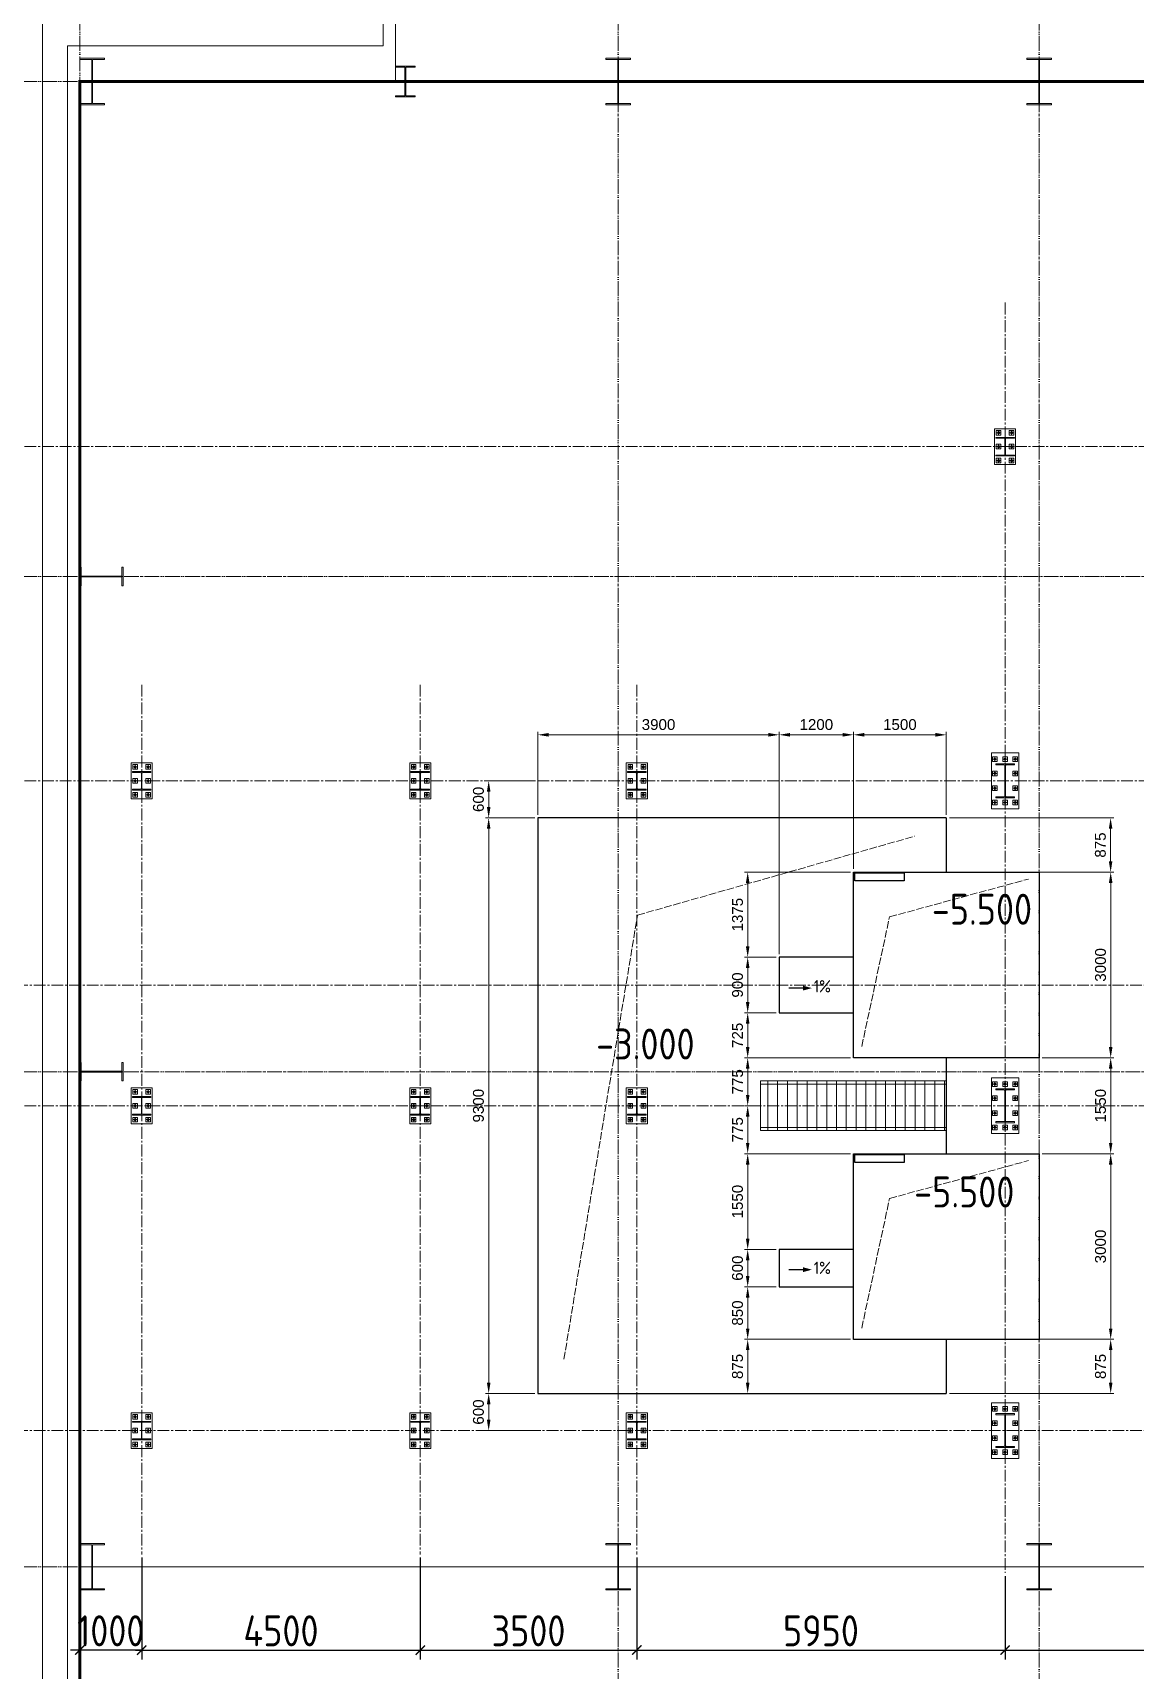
# Model space of a CAD drawing. Header units: millimetres. Extents: x 163705 to 1616509, y 81827 to 302547.
# Drawn here: x 323561 to 341374, y 139188 to 165648 of the extents above; entities that cross this region are included whole.
import ezdxf

# ---------------------------------------------------------------- set-up
doc = ezdxf.new("R2010")
doc.units = ezdxf.units.MM
doc.header["$LTSCALE"] = 10
for name, pattern in [('ACAD_ISO02W100', [15, 12, -3]), ('ACAD_ISO05W100', [33, 24, -3, 0, -3, 0, -3]), ('CENTER2', [28.575, 19.05, -3.175, 3.175, -3.175])]:
    doc.linetypes.add(name, pattern=pattern)
for name, color, linetype, lineweight in [('1-中心线', 1, 'CENTER2', 0), ('1-双点线', 8, 'ACAD_ISO05W100', 0), ('1-建筑轮廓', 7, 'Continuous', 20), ('1-护栏', 4, 'Continuous', 18), ('1-标注', 3, 'Continuous', 0), ('1-虚线', 8, 'ACAD_ISO02W100', 0), ('1-设备轮廓', 2, 'Continuous', 18), ('1-钢构', 6, 'Continuous', 0)]:
    doc.layers.add(name, color=color, linetype=linetype, lineweight=lineweight)
doc.styles.add('HZ', font='gbenor.shx', dxfattribs={"bigfont": 'gbcbig.shx'})
doc.styles.get("Standard").update_dxf_attribs({"font": 'arial.ttf'})
doc.dimstyles.new('100$0', dxfattribs={"dimscale": 100, "dimtxt": 5, "dimasz": 1.5, "dimexe": 1.5, "dimexo": 0.5, "dimtad": 1, "dimdec": 0, "dimdsep": 46, "dimtxsty": 'HZ', "dimblk": 'ARCHTICK', "dimcen": 2.5, "dimdle": 1, "dimclrd": 256, "dimclre": 256, "dimadec": 0, "dimazin": 0, "dimtfac": 1, "dimtdec": 0, "dimtmove": 0, "dimatfit": 3, "dimfxl": 0, "dimarcsym": 0})
doc.dimstyles.new('AM_GB50$0', dxfattribs={"dimscale": 50, "dimtxt": 3.5, "dimasz": 3.5, "dimexe": 1, "dimexo": 1, "dimgap": 1.5, "dimtad": 1, "dimdsep": 46, "dimtxsty": 'Standard', "dimcen": 0, "dimclrd": 256, "dimclre": 256, "dimclrt": 2, "dimadec": 0, "dimazin": 2, "dimtp": 0.1, "dimtm": 0.1, "dimtfac": 0.71, "dimtdec": 3, "dimtmove": 0, "dimatfit": 3, "dimfxl": 0, "dimlwd": -1, "dimlwe": -1, "dimarcsym": 0})

# ---------------------------------------------------------------- blocks, each defined once
blk = doc.blocks.new('G$C5C029050')
blk.add_line((8018.6, 77039.4), (8018.6, 69039.4))
at = {"layer": '1-双点线'}
for p, q in [((2918.6, 77039.4), (2918.6, 5439.4)), ((11618.6, 77039.4), (11618.6, 45039.4)), ((18418.6, 77039.4), (18418.6, 45039.4)), ((1, 69039.4), (92688.6, 69039.4)), ((1, 61039.4), (92688.6, 61039.4)), ((1, 53039.4), (92688.6, 53039.4)), ((1, 45039.4), (92688.6, 45039.4)), ((11618.6, 5439.4), (11618.6, 45039.4)), ((18418.6, 5439.4), (18418.6, 45039.4))]:
    blk.add_line(p, q, dxfattribs=at)
at = {"layer": '1-双点线', "const_width": 50}
blk.add_lwpolyline([(2918.6, 69039.4), (2918.6, 21039.4), (86618.6, 21039.4), (86618.6, 69039.4)], close=True, dxfattribs=at)
at = {"layer": '1-双点线'}
for points in [[(2918.6, 69039.4), (86618.6, 69039.4), (86618.6, 45039.4), (2918.6, 45039.4)], [(2918.6, 21039.4), (86618.6, 21039.4), (86618.6, 45039.4), (2918.6, 45039.4)]]:
    blk.add_lwpolyline(points, close=True, dxfattribs=at)
at = {"layer": '1-建筑轮廓'}
for points in [[(7418.6, 77039.4), (7418.6, 70014.4), (2318.6, 70014.4), (2318.6, 8439.4), (8918.6, 8439.4)], [(7818.6, 77039.4), (7818.6, 69614.4), (2718.6, 69614.4), (2718.6, 8839.4), (59793.6, 8839.4), (59793.6, 9628.2), (86618.6, 20822.7)]]:
    blk.add_lwpolyline(points, dxfattribs=at)
at = {"layer": '1-钢构'}
for points in [[(3318.6, 69414.4), (3318.6, 69394.3), (3124.6, 69394.3), (3124.6, 68684.6), (3318.6, 68684.6), (3318.6, 68664.4), (2918.6, 68664.4), (2918.6, 68684.6), (3112.5, 68684.6), (3112.5, 69394.3), (2918.6, 69394.3), (2918.6, 69414.4), (3318.6, 69414.4)], [(11818.6, 69414.4), (11818.6, 69394.3), (11624.6, 69394.3), (11624.6, 68684.6), (11818.6, 68684.6), (11818.6, 68664.4), (11418.6, 68664.4), (11418.6, 68684.6), (11612.5, 68684.6), (11612.5, 69394.3), (11418.6, 69394.3), (11418.6, 69414.4), (11818.6, 69414.4)], [(18618.6, 69414.4), (18618.6, 69394.3), (18424.6, 69394.3), (18424.6, 68684.6), (18618.6, 68684.6), (18618.6, 68664.4), (18218.6, 68664.4), (18218.6, 68684.6), (18412.5, 68684.6), (18412.5, 69394.3), (18218.6, 69394.3), (18218.6, 69414.4), (18618.6, 69414.4)], [(8018.6, 68789.4), (8018.6, 68809.6), (8172.5, 68809.6), (8172.5, 69269.3), (8018.6, 69269.3), (8018.6, 69289.4), (8338.6, 69289.4), (8338.6, 69269.3), (8184.6, 69269.3), (8184.6, 68809.6), (8338.6, 68809.6), (8338.6, 68789.4), (8018.6, 68789.4)], [(3618.6, 60889.4), (3598.4, 60889.4), (3598.4, 61033.4), (2938.8, 61033.4), (2938.8, 60889.4), (2918.6, 60889.4), (2918.6, 61189.4), (2938.8, 61189.4), (2938.8, 61045.5), (3598.4, 61045.5), (3598.4, 61189.4), (3618.6, 61189.4), (3618.6, 60889.4)], [(3618.6, 52889.4), (3598.4, 52889.4), (3598.4, 53033.4), (2938.8, 53033.4), (2938.8, 52889.4), (2918.6, 52889.4), (2918.6, 53189.4), (2938.8, 53189.4), (2938.8, 53045.5), (3598.4, 53045.5), (3598.4, 53189.4), (3618.6, 53189.4), (3618.6, 52889.4)], [(3318.6, 45414.4), (3318.6, 45394.3), (3124.6, 45394.3), (3124.6, 44684.6), (3318.6, 44684.6), (3318.6, 44664.4), (2918.6, 44664.4), (2918.6, 44684.6), (3112.5, 44684.6), (3112.5, 45394.3), (2918.6, 45394.3), (2918.6, 45414.4), (3318.6, 45414.4)], [(11818.6, 45414.4), (11818.6, 45394.3), (11624.6, 45394.3), (11624.6, 44684.6), (11818.6, 44684.6), (11818.6, 44664.4), (11418.6, 44664.4), (11418.6, 44684.6), (11612.5, 44684.6), (11612.5, 45394.3), (11418.6, 45394.3), (11418.6, 45414.4), (11818.6, 45414.4)], [(18618.6, 45414.4), (18618.6, 45394.3), (18424.6, 45394.3), (18424.6, 44684.6), (18618.6, 44684.6), (18618.6, 44664.4), (18218.6, 44664.4), (18218.6, 44684.6), (18412.5, 44684.6), (18412.5, 45394.3), (18218.6, 45394.3), (18218.6, 45414.4), (18618.6, 45414.4)]]:
    blk.add_lwpolyline(points, dxfattribs=at)
blk = doc.blocks.new('G$CFEC4C302')
for p, q in [((14, 800), (95, 800)), ((55, 760), (55, 840)), ((179, 800), (260, 800)), ((220, 760), (220, 840)), ((344, 800), (425, 800)), ((385, 760), (385, 840)), ((14, 570), (95, 570)), ((55, 530), (55, 610)), ((70, 707), (70, 725)), ((70, 725), (220, 725)), ((202, 707), (70, 707)), ((215, 206), (215, 694)), ((220, 728), (220, 172)), ((370, 725), (220, 725)), ((226, 206), (226, 694)), ((239, 707), (370, 707)), ((344, 570), (425, 570)), ((370, 707), (370, 725)), ((385, 530), (385, 610)), ((14, 330), (95, 330)), ((55, 290), (55, 370)), ((344, 330), (425, 330)), ((385, 290), (385, 370)), ((14, 100), (95, 100)), ((55, 60), (55, 140)), ((70, 175), (70, 193)), ((70, 193), (202, 193)), ((220, 175), (70, 175)), ((179, 100), (260, 100)), ((220, 175), (370, 175)), ((220, 60), (220, 140)), ((370, 193), (239, 193)), ((344, 100), (425, 100)), ((370, 175), (370, 193)), ((385, 60), (385, 140))]:
    blk.add_line(p, q)
for points in [[(0, 0), (0, 900), (440, 900), (440, 0)], [(17, 762), (17, 838), (92, 838), (92, 762)], [(182, 762), (182, 838), (257, 838), (257, 762)], [(347, 762), (347, 838), (422, 838), (422, 762)], [(17, 532), (17, 608), (92, 608), (92, 532)], [(347, 532), (347, 608), (422, 608), (422, 532)], [(17, 292), (17, 368), (92, 368), (92, 292)], [(347, 292), (347, 368), (422, 368), (422, 292)], [(17, 62), (17, 138), (92, 138), (92, 62)], [(182, 62), (182, 138), (257, 138), (257, 62)], [(347, 62), (347, 138), (422, 138), (422, 62)]]:
    blk.add_lwpolyline(points, close=True)
for centre in [(55, 800), (220, 800), (385, 800), (55, 570), (385, 570), (55, 330), (385, 330), (55, 100), (220, 100), (385, 100)]:
    blk.add_circle(centre, 18)
for centre, start, end in [((202, 694), 0, 90), ((239, 694), 90, 180), ((202, 206), 270, 0), ((239, 206), 180, 270)]:
    blk.add_arc(centre, 13, start, end)
blk.add_text('HC_SUPERPART', height=0.001).set_placement((220, 175))
blk = doc.blocks.new('_ArchTick')
at = {"const_width": 0.15}
blk.add_lwpolyline([(-0.5, -0.5), (0.5, 0.5)], dxfattribs=at)
blk = doc.blocks.new('*D307')
at = {"layer": '1-标注', "lineweight": -2, "transparency": 16777216}
for p, q in [((325321, 141009), (325321, 139363)), ((329821, 141009), (329821, 139363)), ((325221, 139513), (329921, 139513))]:
    blk.add_line(p, q, dxfattribs=at)
at = {"layer": 'Defpoints', "transparency": 16777216}
for p in [(325321, 141059), (329821, 141059), (329821, 139513)]:
    blk.add_point(p, dxfattribs=at)
at = {"layer": '1-标注', "lineweight": -2, "transparency": 16777216, "xscale": 150, "yscale": 150, "zscale": 150, "rotation": 180}
blk.add_blockref('_ArchTick', (325321, 139513), dxfattribs=at)
at = {"layer": '1-标注', "lineweight": -2, "transparency": 16777216, "xscale": 150, "yscale": 150, "zscale": 150}
blk.add_blockref('_ArchTick', (329821, 139513), dxfattribs=at)
at = {"layer": '1-标注', "transparency": 16777216, "insert": (327571, 139825), "char_height": 500, "attachment_point": 5, "style": 'HZ'}
blk.add_mtext('4500', dxfattribs=at)
blk = doc.blocks.new('*D308')
at = {"layer": '1-标注', "lineweight": -2, "transparency": 16777216}
for p, q in [((329821, 141009), (329821, 139363)), ((333321, 141009), (333321, 139363)), ((329721, 139513), (333421, 139513))]:
    blk.add_line(p, q, dxfattribs=at)
at = {"layer": 'Defpoints', "transparency": 16777216}
for p in [(329821, 141059), (333321, 141059), (333321, 139513)]:
    blk.add_point(p, dxfattribs=at)
at = {"layer": '1-标注', "lineweight": -2, "transparency": 16777216, "xscale": 150, "yscale": 150, "zscale": 150, "rotation": 180}
blk.add_blockref('_ArchTick', (329821, 139513), dxfattribs=at)
at = {"layer": '1-标注', "lineweight": -2, "transparency": 16777216, "xscale": 150, "yscale": 150, "zscale": 150}
blk.add_blockref('_ArchTick', (333321, 139513), dxfattribs=at)
at = {"layer": '1-标注', "transparency": 16777216, "insert": (331571, 139825), "char_height": 500, "attachment_point": 5, "style": 'HZ'}
blk.add_mtext('3500', dxfattribs=at)
blk = doc.blocks.new('*D309')
at = {"layer": '1-标注', "lineweight": -2, "transparency": 16777216}
for p, q in [((333321, 141009), (333321, 139363)), ((339271, 140709), (339271, 139363)), ((333221, 139513), (339371, 139513))]:
    blk.add_line(p, q, dxfattribs=at)
at = {"layer": 'Defpoints', "transparency": 16777216}
for p in [(333321, 141059), (339271, 140759), (339271, 139513)]:
    blk.add_point(p, dxfattribs=at)
at = {"layer": '1-标注', "lineweight": -2, "transparency": 16777216, "xscale": 150, "yscale": 150, "zscale": 150, "rotation": 180}
blk.add_blockref('_ArchTick', (333321, 139513), dxfattribs=at)
at = {"layer": '1-标注', "lineweight": -2, "transparency": 16777216, "xscale": 150, "yscale": 150, "zscale": 150}
blk.add_blockref('_ArchTick', (339271, 139513), dxfattribs=at)
at = {"layer": '1-标注', "transparency": 16777216, "insert": (336296, 139825), "char_height": 500, "attachment_point": 5, "style": 'HZ'}
blk.add_mtext('5950', dxfattribs=at)
blk = doc.blocks.new('*D310')
at = {"layer": '1-标注', "lineweight": -2, "transparency": 16777216}
for p, q in [((346121, 141009), (346121, 139363)), ((339271, 140709), (339271, 139363)), ((339171, 139513), (346221, 139513))]:
    blk.add_line(p, q, dxfattribs=at)
at = {"layer": 'Defpoints', "transparency": 16777216}
for p in [(346121, 141059), (339271, 140759), (346121, 139513)]:
    blk.add_point(p, dxfattribs=at)
at = {"layer": '1-标注', "lineweight": -2, "transparency": 16777216, "xscale": 150, "yscale": 150, "zscale": 150, "rotation": 180}
blk.add_blockref('_ArchTick', (339271, 139513), dxfattribs=at)
at = {"layer": '1-标注', "lineweight": -2, "transparency": 16777216, "xscale": 150, "yscale": 150, "zscale": 150}
blk.add_blockref('_ArchTick', (346121, 139513), dxfattribs=at)
at = {"layer": '1-标注', "transparency": 16777216, "insert": (342696, 139825), "char_height": 500, "attachment_point": 5, "style": 'HZ'}
blk.add_mtext('6850', dxfattribs=at)
blk = doc.blocks.new('G$CCDFBE48F')
for p, q in [((65, 474), (65, 556)), ((275, 474), (275, 556)), ((20, 425), (20, 440)), ((20, 440), (170, 440)), ((152, 425), (20, 425)), ((24, 515), (106, 515)), ((24, 290), (106, 290)), ((65, 250), (65, 330)), ((165, 168), (165, 412)), ((170, 443), (170, 137)), ((320, 440), (170, 440)), ((175, 168), (175, 412)), ((188, 425), (320, 425)), ((235, 515), (316, 515)), ((235, 290), (316, 290)), ((275, 250), (275, 330)), ((320, 425), (320, 440)), ((20, 140), (20, 155)), ((20, 155), (152, 155)), ((170, 140), (20, 140)), ((24, 65), (106, 65)), ((65, 24), (65, 106)), ((170, 140), (320, 140)), ((320, 155), (188, 155)), ((235, 65), (316, 65)), ((275, 24), (275, 106)), ((320, 140), (320, 155))]:
    blk.add_line(p, q)
for points in [[(0, 0), (0, 580), (340, 580), (340, 0)], [(28, 478), (28, 552), (102, 552), (102, 478)], [(238, 478), (238, 552), (313, 552), (313, 478)], [(28, 252), (28, 328), (102, 328), (102, 252)], [(238, 252), (238, 328), (313, 328), (313, 252)], [(28, 28), (28, 102), (102, 102), (102, 28)], [(238, 28), (238, 102), (313, 102), (313, 28)]]:
    blk.add_lwpolyline(points, close=True)
for centre in [(65, 515), (275, 515), (65, 290), (275, 290), (65, 65), (275, 65)]:
    blk.add_circle(centre, 18)
for centre, start, end in [((152, 412), 0, 90), ((188, 412), 90, 180), ((152, 168), 270, 0), ((188, 168), 180, 270)]:
    blk.add_arc(centre, 13, start, end)
blk.add_text('HC_SUPERPART', height=0.001).set_placement((170, 140))
blk = doc.blocks.new('*D325')
at = {"layer": '1-标注', "transparency": 16777216}
for p, q in [((331671, 143660), (330877, 143660)), ((330927, 143485), (330927, 143235)), ((331671, 143060), (330877, 143060))]:
    blk.add_line(p, q, dxfattribs=at)
for points in [[(330898, 143485), (330956, 143485), (330927, 143660)], [(330898, 143235), (330956, 143235), (330927, 143060)]]:
    blk.add_solid(points, dxfattribs=at)
at = {"layer": 'Defpoints', "transparency": 16777216}
for p in [(331721, 143660), (330927, 143060), (331721, 143060)]:
    blk.add_point(p, dxfattribs=at)
at = {"layer": '1-标注', "transparency": 16777216, "insert": (330762, 143360), "char_height": 175, "attachment_point": 5, "rotation": 90}
blk.add_mtext('600', dxfattribs=at)
blk = doc.blocks.new('*D326')
at = {"layer": '1-标注', "transparency": 16777216}
for p, q in [((331671, 152960), (330877, 152960)), ((330927, 143835), (330927, 152785)), ((331671, 143660), (330877, 143660))]:
    blk.add_line(p, q, dxfattribs=at)
for points in [[(330898, 152785), (330956, 152785), (330927, 152960)], [(330898, 143835), (330956, 143835), (330927, 143660)]]:
    blk.add_solid(points, dxfattribs=at)
at = {"layer": 'Defpoints', "transparency": 16777216}
for p in [(330927, 152960), (331721, 152960), (331721, 143660)]:
    blk.add_point(p, dxfattribs=at)
at = {"layer": '1-标注', "transparency": 16777216, "insert": (330762, 148310), "char_height": 175, "attachment_point": 5, "rotation": 90}
blk.add_mtext('9300', dxfattribs=at)
blk = doc.blocks.new('*D327')
at = {"layer": '1-标注', "transparency": 16777216}
for p, q in [((331671, 153560), (330877, 153560)), ((330927, 153135), (330927, 153385)), ((331671, 152960), (330877, 152960))]:
    blk.add_line(p, q, dxfattribs=at)
for points in [[(330898, 153385), (330956, 153385), (330927, 153560)], [(330898, 153135), (330956, 153135), (330927, 152960)]]:
    blk.add_solid(points, dxfattribs=at)
at = {"layer": 'Defpoints', "transparency": 16777216}
for p in [(330927, 153560), (331721, 153560), (331721, 152960)]:
    blk.add_point(p, dxfattribs=at)
at = {"layer": '1-标注', "transparency": 16777216, "insert": (330762, 153260), "char_height": 175, "attachment_point": 5, "rotation": 90}
blk.add_mtext('600', dxfattribs=at)
blk = doc.blocks.new('*D328')
at = {"layer": '1-标注', "linetype": 'ByBlock', "transparency": 16777216}
for p, q in [((339321, 144535), (341027, 144535)), ((340977, 143835), (340977, 144360)), ((338371, 143660), (341027, 143660))]:
    blk.add_line(p, q, dxfattribs=at)
at = {"layer": '1-标注', "transparency": 16777216}
for points in [[(340948, 144360), (341006, 144360), (340977, 144535)], [(340948, 143835), (341006, 143835), (340977, 143660)]]:
    blk.add_solid(points, dxfattribs=at)
at = {"layer": 'Defpoints', "color": 0, "transparency": 16777216}
for p in [(339271, 144535), (340977, 144535), (338321, 143660)]:
    blk.add_point(p, dxfattribs=at)
at = {"layer": '1-标注', "color": 2, "transparency": 16777216, "insert": (340813, 144097), "char_height": 175, "attachment_point": 5, "rotation": 90}
blk.add_mtext('875', dxfattribs=at)
blk = doc.blocks.new('*D329')
at = {"layer": '1-标注', "linetype": 'ByBlock', "transparency": 16777216}
for p, q in [((339871, 147535), (341027, 147535)), ((340977, 144710), (340977, 147360)), ((339321, 144535), (341027, 144535))]:
    blk.add_line(p, q, dxfattribs=at)
at = {"layer": '1-标注', "transparency": 16777216}
for points in [[(340948, 147360), (341006, 147360), (340977, 147535)], [(340948, 144710), (341006, 144710), (340977, 144535)]]:
    blk.add_solid(points, dxfattribs=at)
at = {"layer": 'Defpoints', "color": 0, "transparency": 16777216}
for p in [(339821, 147535), (340977, 147535), (339271, 144535)]:
    blk.add_point(p, dxfattribs=at)
at = {"layer": '1-标注', "color": 2, "transparency": 16777216, "insert": (340813, 146035), "char_height": 175, "attachment_point": 5, "rotation": 90}
blk.add_mtext('3000', dxfattribs=at)
blk = doc.blocks.new('*D330')
at = {"layer": '1-标注', "linetype": 'ByBlock', "transparency": 16777216}
for p, q in [((339871, 149085), (341027, 149085)), ((340977, 147710), (340977, 148910)), ((339871, 147535), (341027, 147535))]:
    blk.add_line(p, q, dxfattribs=at)
at = {"layer": '1-标注', "transparency": 16777216}
for points in [[(340948, 148910), (341006, 148910), (340977, 149085)], [(340948, 147710), (341006, 147710), (340977, 147535)]]:
    blk.add_solid(points, dxfattribs=at)
at = {"layer": 'Defpoints', "color": 0, "transparency": 16777216}
for p in [(339821, 149085), (340977, 149085), (339821, 147535)]:
    blk.add_point(p, dxfattribs=at)
at = {"layer": '1-标注', "color": 2, "transparency": 16777216, "insert": (340813, 148310), "char_height": 175, "attachment_point": 5, "rotation": 90}
blk.add_mtext('1550', dxfattribs=at)
blk = doc.blocks.new('*D331')
at = {"layer": '1-标注', "linetype": 'ByBlock', "transparency": 16777216}
for p, q in [((339321, 152085), (341027, 152085)), ((340977, 149260), (340977, 151910)), ((339871, 149085), (341027, 149085))]:
    blk.add_line(p, q, dxfattribs=at)
at = {"layer": '1-标注', "transparency": 16777216}
for points in [[(340948, 151910), (341006, 151910), (340977, 152085)], [(340948, 149260), (341006, 149260), (340977, 149085)]]:
    blk.add_solid(points, dxfattribs=at)
at = {"layer": 'Defpoints', "color": 0, "transparency": 16777216}
for p in [(339271, 152085), (340977, 152085), (339821, 149085)]:
    blk.add_point(p, dxfattribs=at)
at = {"layer": '1-标注', "color": 2, "transparency": 16777216, "insert": (340813, 150585), "char_height": 175, "attachment_point": 5, "rotation": 90}
blk.add_mtext('3000', dxfattribs=at)
blk = doc.blocks.new('*D332')
at = {"layer": '1-标注', "linetype": 'ByBlock', "transparency": 16777216}
for p, q in [((338371, 152960), (341026, 152960)), ((340976, 152260), (340976, 152785)), ((339321, 152085), (341026, 152085))]:
    blk.add_line(p, q, dxfattribs=at)
at = {"layer": '1-标注', "transparency": 16777216}
for points in [[(340947, 152785), (341005, 152785), (340976, 152960)], [(340947, 152260), (341005, 152260), (340976, 152085)]]:
    blk.add_solid(points, dxfattribs=at)
at = {"layer": 'Defpoints', "color": 0, "transparency": 16777216}
for p in [(338321, 152960), (340976, 152960), (339271, 152085)]:
    blk.add_point(p, dxfattribs=at)
at = {"layer": '1-标注', "color": 2, "transparency": 16777216, "insert": (340811, 152522), "char_height": 175, "attachment_point": 5, "rotation": 90}
blk.add_mtext('875', dxfattribs=at)
blk = doc.blocks.new('*D333')
at = {"layer": '1-标注', "linetype": 'ByBlock', "transparency": 16777216}
for p, q in [((335621, 150760), (335621, 154353)), ((336646, 154303), (335796, 154303)), ((336821, 152135), (336821, 154353))]:
    blk.add_line(p, q, dxfattribs=at)
at = {"layer": '1-标注', "transparency": 16777216}
for points in [[(335796, 154333), (335796, 154274), (335621, 154303)], [(336646, 154333), (336646, 154274), (336821, 154303)]]:
    blk.add_solid(points, dxfattribs=at)
at = {"layer": 'Defpoints', "color": 0, "transparency": 16777216}
for p in [(335621, 154303), (336821, 152085), (335621, 150710)]:
    blk.add_point(p, dxfattribs=at)
at = {"layer": '1-标注', "color": 2, "transparency": 16777216, "insert": (336221, 154468), "char_height": 175, "attachment_point": 5}
blk.add_mtext('1200', dxfattribs=at)
blk = doc.blocks.new('*D334')
at = {"layer": '1-标注', "linetype": 'ByBlock', "transparency": 16777216}
for p, q in [((336821, 152135), (336821, 154353)), ((338146, 154303), (336996, 154303)), ((338321, 153010), (338321, 154353))]:
    blk.add_line(p, q, dxfattribs=at)
at = {"layer": '1-标注', "transparency": 16777216}
for points in [[(336996, 154333), (336996, 154274), (336821, 154303)], [(338146, 154333), (338146, 154274), (338321, 154303)]]:
    blk.add_solid(points, dxfattribs=at)
at = {"layer": 'Defpoints', "color": 0, "transparency": 16777216}
for p in [(336821, 154303), (338321, 152960), (336821, 152085)]:
    blk.add_point(p, dxfattribs=at)
at = {"layer": '1-标注', "color": 2, "transparency": 16777216, "insert": (337571, 154468), "char_height": 175, "attachment_point": 5}
blk.add_mtext('1500', dxfattribs=at)
blk = doc.blocks.new('*D336')
at = {"layer": '1-标注', "lineweight": -2, "transparency": 16777216}
for p, q in [((324321, 141135), (324321, 139363)), ((325321, 141009), (325321, 139363)), ((324321, 139513), (324171, 139513)), ((325321, 139513), (324321, 139513)), ((325321, 139513), (325471, 139513))]:
    blk.add_line(p, q, dxfattribs=at)
at = {"layer": 'Defpoints', "transparency": 16777216}
for p in [(324321, 141185), (325321, 141059), (324321, 139513)]:
    blk.add_point(p, dxfattribs=at)
at = {"layer": '1-标注', "lineweight": -2, "transparency": 16777216, "xscale": 150, "yscale": 150, "zscale": 150}
blk.add_blockref('_ArchTick', (324321, 139513), dxfattribs=at)
at = {"layer": '1-标注', "lineweight": -2, "transparency": 16777216, "xscale": 150, "yscale": 150, "zscale": 150, "rotation": 180}
blk.add_blockref('_ArchTick', (325321, 139513), dxfattribs=at)
at = {"layer": '1-标注', "transparency": 16777216, "insert": (324821, 139825), "char_height": 500, "attachment_point": 5, "style": 'HZ'}
blk.add_mtext('1000', dxfattribs=at)
blk = doc.blocks.new('A$C654a982a')
blk.add_line((561, 0), (0, 0))
blk.add_lwpolyline([(925, 0, 0, 200, 0), (561, 0, 0, 1023, 0)], format="xyseb")
blk = doc.blocks.new('*U487')
at = {"layer": '1-护栏'}
h = blk.add_hatch(dxfattribs=at)
h.set_pattern_fill('ANSI31', color=256, scale=50, angle=315)
h.set_pattern_definition([(0, (-900, 161.77), (4e-14, 158.75), [])])
h.paths.add_polyline_path([(800, 0), (0, 0), (0, 3000), (800, 3000)])
for p, q in [((50, 3000), (50, 0)), ((750, 3000), (750, 0))]:
    blk.add_line(p, q, dxfattribs=at)
at = {"layer": '1-钢构'}
blk.add_lwpolyline([(800, 0), (0, 0), (0, 3000), (800, 3000)], close=True, dxfattribs=at)
blk = doc.blocks.new('*D978')
at = {"layer": '1-标注', "linetype": 'ByBlock', "transparency": 16777216}
for p, q in [((335571, 150710), (335062, 150710)), ((335112, 150535), (335112, 149985)), ((335571, 149810), (335062, 149810))]:
    blk.add_line(p, q, dxfattribs=at)
at = {"layer": '1-标注', "transparency": 16777216}
for points in [[(335083, 150535), (335141, 150535), (335112, 150710)], [(335083, 149985), (335141, 149985), (335112, 149810)]]:
    blk.add_solid(points, dxfattribs=at)
at = {"layer": 'Defpoints', "color": 0, "transparency": 16777216}
for p in [(335621, 150710), (335112, 149810), (335621, 149810)]:
    blk.add_point(p, dxfattribs=at)
at = {"layer": '1-标注', "color": 2, "transparency": 16777216, "insert": (334948, 150260), "char_height": 175, "attachment_point": 5, "rotation": 90}
blk.add_mtext('900', dxfattribs=at)
blk = doc.blocks.new('*D1022')
at = {"layer": '1-标注', "linetype": 'ByBlock', "transparency": 16777216}
for p, q in [((336771, 152085), (335062, 152085)), ((335112, 150885), (335112, 151910)), ((335571, 150710), (335062, 150710))]:
    blk.add_line(p, q, dxfattribs=at)
at = {"layer": '1-标注', "transparency": 16777216}
for points in [[(335083, 151910), (335141, 151910), (335112, 152085)], [(335083, 150885), (335141, 150885), (335112, 150710)]]:
    blk.add_solid(points, dxfattribs=at)
at = {"layer": 'Defpoints', "color": 0, "transparency": 16777216}
for p in [(335112, 152085), (336821, 152085), (335621, 150710)]:
    blk.add_point(p, dxfattribs=at)
at = {"layer": '1-标注', "color": 2, "transparency": 16777216, "insert": (334948, 151397), "char_height": 175, "attachment_point": 5, "rotation": 90}
blk.add_mtext('1375', dxfattribs=at)
blk = doc.blocks.new('*D1023')
at = {"layer": '1-标注', "linetype": 'ByBlock', "transparency": 16777216}
for p, q in [((335571, 149810), (335062, 149810)), ((335112, 149635), (335112, 149260)), ((336771, 149085), (335062, 149085))]:
    blk.add_line(p, q, dxfattribs=at)
at = {"layer": '1-标注', "transparency": 16777216}
for points in [[(335083, 149635), (335141, 149635), (335112, 149810)], [(335083, 149260), (335141, 149260), (335112, 149085)]]:
    blk.add_solid(points, dxfattribs=at)
at = {"layer": 'Defpoints', "color": 0, "transparency": 16777216}
for p in [(335621, 149810), (335112, 149085), (336821, 149085)]:
    blk.add_point(p, dxfattribs=at)
at = {"layer": '1-标注', "color": 2, "transparency": 16777216, "insert": (334948, 149447), "char_height": 175, "attachment_point": 5, "rotation": 90}
blk.add_mtext('725', dxfattribs=at)
blk = doc.blocks.new('*D1024')
at = {"layer": '1-标注', "linetype": 'ByBlock', "transparency": 16777216}
for p, q in [((336771, 149085), (335062, 149085)), ((335112, 148910), (335112, 148485)), ((335271, 148310), (335062, 148310))]:
    blk.add_line(p, q, dxfattribs=at)
at = {"layer": '1-标注', "transparency": 16777216}
for points in [[(335083, 148910), (335141, 148910), (335112, 149085)], [(335083, 148485), (335141, 148485), (335112, 148310)]]:
    blk.add_solid(points, dxfattribs=at)
at = {"layer": 'Defpoints', "color": 0, "transparency": 16777216}
for p in [(336821, 149085), (335112, 148310), (335321, 148310)]:
    blk.add_point(p, dxfattribs=at)
at = {"layer": '1-标注', "color": 2, "transparency": 16777216, "insert": (334948, 148697), "char_height": 175, "attachment_point": 5, "rotation": 90}
blk.add_mtext('775', dxfattribs=at)
blk = doc.blocks.new('*D1025')
at = {"layer": '1-标注', "linetype": 'ByBlock', "transparency": 16777216}
for p, q in [((335271, 148310), (335062, 148310)), ((335112, 148135), (335112, 147710)), ((336771, 147535), (335062, 147535))]:
    blk.add_line(p, q, dxfattribs=at)
at = {"layer": '1-标注', "transparency": 16777216}
for points in [[(335083, 148135), (335141, 148135), (335112, 148310)], [(335083, 147710), (335141, 147710), (335112, 147535)]]:
    blk.add_solid(points, dxfattribs=at)
at = {"layer": 'Defpoints', "color": 0, "transparency": 16777216}
for p in [(335321, 148310), (335112, 147535), (336821, 147535)]:
    blk.add_point(p, dxfattribs=at)
at = {"layer": '1-标注', "color": 2, "transparency": 16777216, "insert": (334948, 147922), "char_height": 175, "attachment_point": 5, "rotation": 90}
blk.add_mtext('775', dxfattribs=at)
blk = doc.blocks.new('*D1026')
at = {"layer": '1-标注', "linetype": 'ByBlock', "transparency": 16777216}
for p, q in [((336771, 147535), (335062, 147535)), ((335112, 147360), (335112, 146160)), ((335571, 145985), (335062, 145985))]:
    blk.add_line(p, q, dxfattribs=at)
at = {"layer": '1-标注', "transparency": 16777216}
for points in [[(335083, 147360), (335141, 147360), (335112, 147535)], [(335083, 146160), (335141, 146160), (335112, 145985)]]:
    blk.add_solid(points, dxfattribs=at)
at = {"layer": 'Defpoints', "color": 0, "transparency": 16777216}
for p in [(336821, 147535), (335112, 145985), (335621, 145985)]:
    blk.add_point(p, dxfattribs=at)
at = {"layer": '1-标注', "color": 2, "transparency": 16777216, "insert": (334948, 146760), "char_height": 175, "attachment_point": 5, "rotation": 90}
blk.add_mtext('1550', dxfattribs=at)
blk = doc.blocks.new('*D1027')
at = {"layer": '1-标注', "linetype": 'ByBlock', "transparency": 16777216}
for p, q in [((335571, 145985), (335062, 145985)), ((335112, 145810), (335112, 145560)), ((335571, 145385), (335062, 145385))]:
    blk.add_line(p, q, dxfattribs=at)
at = {"layer": '1-标注', "transparency": 16777216}
for points in [[(335083, 145810), (335141, 145810), (335112, 145985)], [(335083, 145560), (335141, 145560), (335112, 145385)]]:
    blk.add_solid(points, dxfattribs=at)
at = {"layer": 'Defpoints', "color": 0, "transparency": 16777216}
for p in [(335621, 145985), (335112, 145385), (335621, 145385)]:
    blk.add_point(p, dxfattribs=at)
at = {"layer": '1-标注', "color": 2, "transparency": 16777216, "insert": (334948, 145685), "char_height": 175, "attachment_point": 5, "rotation": 90}
blk.add_mtext('600', dxfattribs=at)
blk = doc.blocks.new('*D1028')
at = {"layer": '1-标注', "linetype": 'ByBlock', "transparency": 16777216}
for p, q in [((335571, 145385), (335062, 145385)), ((335112, 145210), (335112, 144710)), ((336771, 144535), (335062, 144535))]:
    blk.add_line(p, q, dxfattribs=at)
at = {"layer": '1-标注', "transparency": 16777216}
for points in [[(335083, 145210), (335141, 145210), (335112, 145385)], [(335083, 144710), (335141, 144710), (335112, 144535)]]:
    blk.add_solid(points, dxfattribs=at)
at = {"layer": 'Defpoints', "color": 0, "transparency": 16777216}
for p in [(335621, 145385), (335112, 144535), (336821, 144535)]:
    blk.add_point(p, dxfattribs=at)
at = {"layer": '1-标注', "color": 2, "transparency": 16777216, "insert": (334948, 144960), "char_height": 175, "attachment_point": 5, "rotation": 90}
blk.add_mtext('850', dxfattribs=at)
blk = doc.blocks.new('*D1029')
at = {"layer": '1-标注', "linetype": 'ByBlock', "transparency": 16777216}
for p, q in [((336771, 144535), (335062, 144535)), ((335112, 144360), (335112, 143835)), ((336771, 143660), (335062, 143660))]:
    blk.add_line(p, q, dxfattribs=at)
at = {"layer": '1-标注', "transparency": 16777216}
for points in [[(335083, 144360), (335141, 144360), (335112, 144535)], [(335083, 143835), (335141, 143835), (335112, 143660)]]:
    blk.add_solid(points, dxfattribs=at)
at = {"layer": 'Defpoints', "color": 0, "transparency": 16777216}
for p in [(336821, 144535), (335112, 143660), (336821, 143660)]:
    blk.add_point(p, dxfattribs=at)
at = {"layer": '1-标注', "color": 2, "transparency": 16777216, "insert": (334948, 144097), "char_height": 175, "attachment_point": 5, "rotation": 90}
blk.add_mtext('875', dxfattribs=at)
blk = doc.blocks.new('*D1030')
at = {"layer": '1-标注', "linetype": 'ByBlock', "transparency": 16777216}
for p, q in [((331721, 153010), (331721, 154353)), ((335446, 154303), (331896, 154303)), ((335621, 150760), (335621, 154353))]:
    blk.add_line(p, q, dxfattribs=at)
at = {"layer": '1-标注', "transparency": 16777216}
for points in [[(331896, 154333), (331896, 154274), (331721, 154303)], [(335446, 154333), (335446, 154274), (335621, 154303)]]:
    blk.add_solid(points, dxfattribs=at)
at = {"layer": 'Defpoints', "color": 0, "transparency": 16777216}
for p in [(331721, 154303), (331721, 152960), (335621, 150710)]:
    blk.add_point(p, dxfattribs=at)
at = {"layer": '1-标注', "color": 2, "transparency": 16777216, "insert": (333671, 154468), "char_height": 175, "attachment_point": 5}
blk.add_mtext('3900', dxfattribs=at)

msp = doc.modelspace()

# ---------------------------------------------------------------- linework, layer by layer
for p, q in [((331720.505, 152959.632), (331720.505, 152084.632)), ((338320.505, 152959.632), (331720.505, 152959.632)), ((331720.505, 152959.632), (331720.505, 143659.632)), ((338320.505, 152959.632), (338320.505, 152084.632)), ((338320.505, 149084.632), (338320.505, 147534.632)), ((338320.505, 144534.632), (338320.505, 143659.632)), ((331720.505, 143659.632), (338320.505, 143659.632))]:
    msp.add_line(p, q)
for points in [[(336820.505, 149084.632), (336820.505, 152084.632), (339820.505, 152084.632), (339820.505, 149084.632)], [(336844.257, 151943.771), (336844.257, 152073.871), (337640.547, 152073.871), (337640.547, 151943.771)], [(336820.505, 144534.632), (336820.505, 147534.632), (339820.505, 147534.632), (339820.505, 144534.632)], [(336844.257, 147393.771), (336844.257, 147523.871), (337640.547, 147523.871), (337640.547, 147393.771)]]:
    msp.add_lwpolyline(points, close=True)
for points in [[(336820.435, 150709.632), (335620.506, 150709.632), (335620.506, 149809.632), (336820.435, 149809.632)], [(336820.435, 145984.629), (335620.506, 145984.629), (335620.506, 145384.629), (336820.435, 145384.629)]]:
    msp.add_lwpolyline(points)
at = {"layer": '1-中心线'}
for p, q in [((339270.505, 161286.876), (339270.505, 140759.499)), ((349620.855, 158959.632), (323004.354, 158959.632)), ((325320.505, 155110.726), (325320.505, 141059.499)), ((329820.505, 155110.726), (329820.505, 141059.499)), ((333320.505, 155110.726), (333320.505, 141059.499)), ((349620.855, 153559.632), (323004.354, 153559.632)), ((323004.354, 150259.632), (401620.78, 150259.632)), ((349620.855, 148309.632), (323004.354, 148309.632)), ((323004.354, 143059.632), (401630.78, 143059.632))]:
    msp.add_line(p, q, dxfattribs=at)
at = {"layer": '1-虚线'}
for p, q in [((333332.086, 151388.724), (337805.896, 152663.868)), ((332143.392, 144213.338), (333332.086, 151388.724))]:
    msp.add_line(p, q, dxfattribs=at)
for points in [[(336955.005, 149266.253), (337403.509, 151361.03), (339651.304, 151973.106)], [(336955.005, 144716.253), (337403.509, 146811.03), (339651.304, 147423.106)]]:
    msp.add_lwpolyline(points, dxfattribs=at)

# ---------------------------------------------------------------- block references
at = {"xscale": 0.4, "yscale": 0.4, "zscale": 0.4}
for p in [(335778.485, 150210.418), (335778.485, 145660.418)]:
    msp.add_blockref('A$C654a982a', p, dxfattribs=at)
at = {"xscale": -1, "rotation": 90}
msp.add_blockref('*U487', (338320.505, 148709.631), dxfattribs=at)
at = {"layer": '1-建筑轮廓'}
msp.add_blockref('G$C5C029050', (321401.911, 95820.209), dxfattribs=at)
at = {"layer": '1-钢构'}
for name, p in [('G$CCDFBE48F', (339100.505, 158669.632)), ('G$CFEC4C302', (339050.505, 153109.632)), ('G$CCDFBE48F', (325150.505, 153269.632)), ('G$CCDFBE48F', (329650.505, 153269.632)), ('G$CCDFBE48F', (333150.505, 153269.632)), ('G$CFEC4C302', (339050.505, 147859.632)), ('G$CCDFBE48F', (325150.505, 148019.632)), ('G$CCDFBE48F', (329650.505, 148019.632)), ('G$CCDFBE48F', (333150.505, 148019.632)), ('G$CFEC4C302', (339050.505, 142609.632)), ('G$CCDFBE48F', (325150.505, 142769.632)), ('G$CCDFBE48F', (329650.505, 142769.632)), ('G$CCDFBE48F', (333150.505, 142769.632))]:
    msp.add_blockref(name, p, dxfattribs=at)

# ---------------------------------------------------------------- texts
at = {"layer": '1-设备轮廓', "attachment_point": 1, "style": 'HZ'}
for s, insert, char_height, width in [('-5.500', (338087.362, 151734.947), 500, 950.69162), ('{\\C7;1%}', (336180.354, 150339.961), 200, 268.73401), ('-3.000', (332663.385, 149556.767), 500, 950.69162), ('-5.500', (337801.577, 147166.208), 500, 950.69162), ('{\\C7;1%}', (336180.354, 145789.961), 200, 268.73401)]:
    msp.add_mtext(s, dxfattribs=dict(at, insert=insert, char_height=char_height, width=width))

# ---------------------------------------------------------------- dimensions: what is measured, and where the dimension line sits
at = {"layer": '1-标注'}
for base, p1, p2, dimstyle, override, picture, middle in [((331720.505, 154303.426), (335620.506, 150709.632), (331720.505, 152959.632), 'AM_GB50$0', {"dimtmove": 1}, '*D1030', (333670.506, 154467.836)), ((335620.506, 154303.426), (336820.505, 152084.632), (335620.506, 150709.632), 'AM_GB50$0', {"dimtmove": 1}, '*D333', (336220.506, 154467.776)), ((336820.505, 154303.426), (338320.505, 152959.632), (336820.505, 152084.632), 'AM_GB50$0', {"dimtmove": 1}, '*D334', (337570.505, 154467.776)), ((324320.505, 139512.793), (325320.505, 141059.499), (324320.505, 141184.632), '100$0', {"dimtol": 0, "dimlim": 0, "dimtdec": 8, "dimtix": 1}, '*D336', (324820.505, 139825.293)), ((329820.505, 139512.793), (325320.505, 141059.499), (329820.505, 141059.499), '100$0', {"dimtix": 1}, '*D307', (327570.505, 139825.293)), ((333320.505, 139512.793), (329820.505, 141059.499), (333320.505, 141059.499), '100$0', {"dimtol": 0, "dimlim": 0, "dimtdec": 8, "dimtix": 1}, '*D308', (331570.505, 139825.293)), ((339270.505, 139512.793), (333320.505, 141059.499), (339270.505, 140759.499), '100$0', {"dimtol": 0, "dimlim": 0, "dimtdec": 8, "dimtix": 1}, '*D309', (336295.505, 139825.293)), ((346120.505, 139512.793), (339270.505, 140759.499), (346120.505, 141059.499), '100$0', {"dimtol": 0, "dimlim": 0, "dimtdec": 8, "dimtix": 1}, '*D310', (342695.505, 139825.293))]:
    dim = msp.add_linear_dim(base=base, p1=p1, p2=p2, dimstyle=dimstyle, override=override, dxfattribs=at)
    dim.commit()
    dim.dimension.update_dxf_attribs({"geometry": picture, "text_midpoint": middle})
for base, p1, p2, picture, middle in [((330926.668, 153559.632), (331720.505, 152959.632), (331720.505, 153559.632), '*D327', (330762.318, 153259.632)), ((330926.668, 152959.632), (331720.505, 143659.632), (331720.505, 152959.632), '*D326', (330762.258, 148309.632)), ((340975.687, 152959.632), (339270.505, 152084.632), (338320.505, 152959.632), '*D332', (340811.336, 152522.132)), ((335112.103, 152084.632), (335620.576, 150709.632), (336820.505, 152084.632), '*D1022', (334947.693, 151397.132)), ((340977.038, 152084.632), (339820.505, 149084.632), (339270.505, 152084.632), '*D331', (340812.628, 150584.632)), ((335112.103, 149084.632), (335620.576, 149809.632), (336820.505, 149084.632), '*D1023', (334947.752, 149447.132)), ((335112.103, 148309.632), (336820.505, 149084.632), (335320.505, 148309.632), '*D1024', (334948.11, 148697.132)), ((340977.038, 149084.632), (339820.505, 147534.632), (339820.505, 149084.632), '*D330', (340812.688, 148309.632)), ((335112.103, 147534.632), (335320.505, 148309.632), (336820.505, 147534.632), '*D1025', (334948.11, 147922.132)), ((335112.033, 145984.629), (336820.505, 147534.632), (335620.506, 145984.629), '*D1026', (334947.682, 146759.631)), ((340977.038, 147534.632), (339270.505, 144534.632), (339820.505, 147534.632), '*D329', (340812.628, 146034.632)), ((335112.033, 145384.629), (335620.506, 145984.629), (335620.506, 145384.629), '*D1027', (334947.682, 145684.629)), ((335112.033, 144534.632), (335620.506, 145384.629), (336820.505, 144534.632), '*D1028', (334947.682, 144959.631)), ((335112.103, 143659.632), (336820.505, 144534.632), (336820.505, 143659.632), '*D1029', (334947.752, 144097.132)), ((340977.038, 144534.632), (338320.505, 143659.632), (339270.505, 144534.632), '*D328', (340812.688, 144097.132)), ((330926.668, 143059.632), (331720.505, 143659.632), (331720.505, 143059.632), '*D325', (330762.318, 143359.632))]:
    dim = msp.add_linear_dim(base=base, p1=p1, p2=p2, angle=90, dimstyle='AM_GB50$0', override={"dimtmove": 1}, dxfattribs=at)
    dim.commit()
    dim.dimension.update_dxf_attribs({"geometry": picture, "text_midpoint": middle})
dim = msp.add_linear_dim(base=(335112.103, 149809.632), p1=(335620.576, 150709.632), p2=(335620.576, 149809.632), angle=90, dimstyle='AM_GB50$0', dxfattribs=at)
dim.commit()
dim.dimension.update_dxf_attribs({"geometry": '*D978', "text_midpoint": (334947.752, 150259.632)})

doc.saveas('drawing.dxf')
